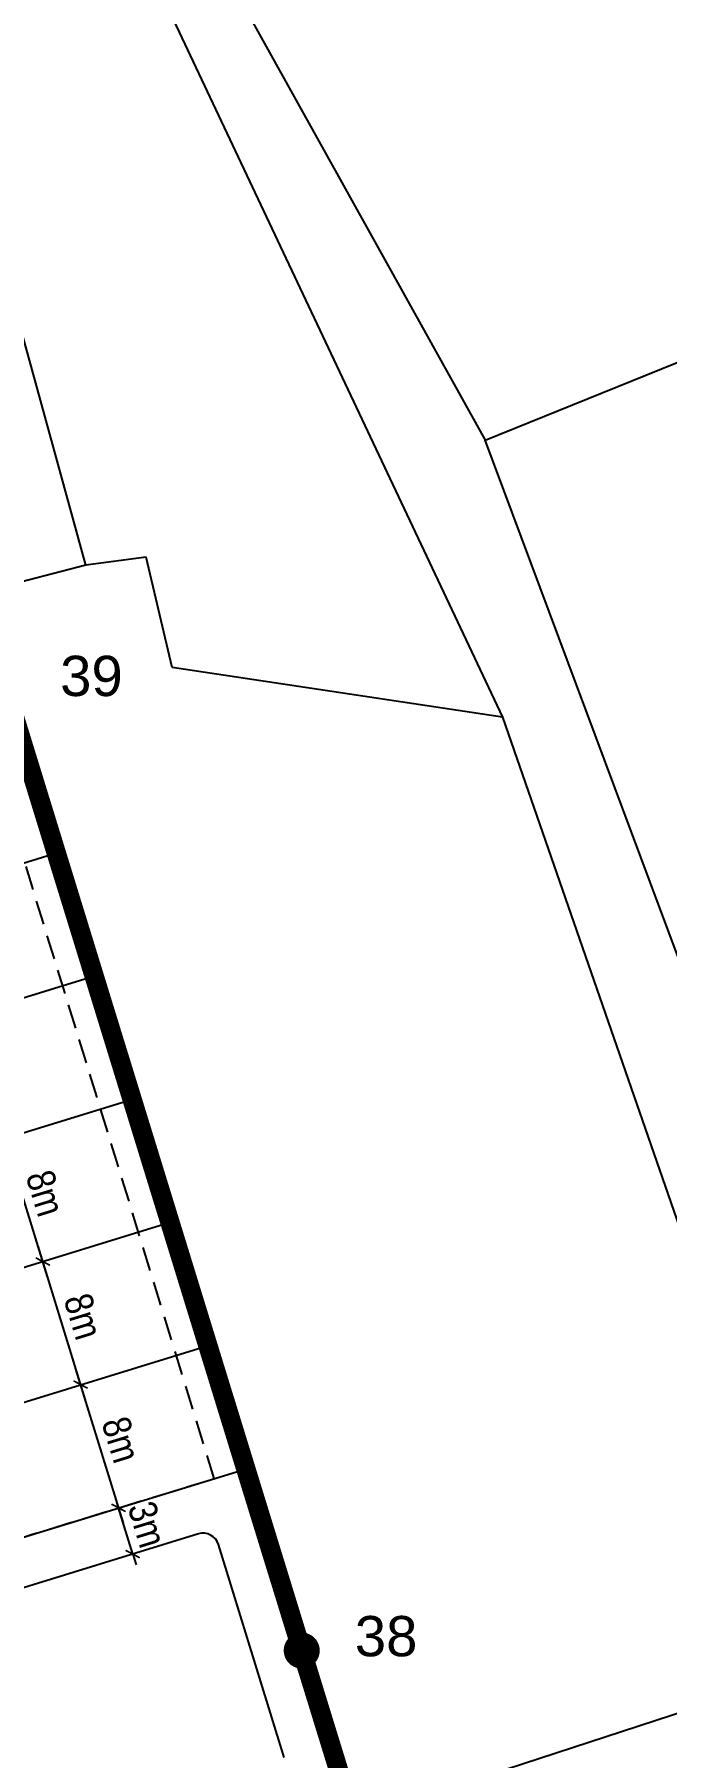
# Model space of a CAD drawing. Extents: x 597165 to 598689, y 1181586 to 1183364.
# Drawn here: x 598262.4 to 598301.6, y 1182293 to 1182399.9 of the extents above; entities that cross this region are included whole.
import ezdxf

# ---------------------------------------------------------------- set-up
doc = ezdxf.new("R2010")
doc.units = 0
doc.header["$MEASUREMENT"] = 0
doc.linetypes.add('DASHED', pattern=[0.75, 0.5, -0.25])
doc.linetypes.add('LOGIOI', pattern=[4, 3, -1])
doc.layers.get('0').update_dxf_attribs({"linetype": 'CONTINUOUS'})
doc.layers.get('DEFPOINTS').update_dxf_attribs({"color": 8, "linetype": 'CONTINUOUS'})
for name, color, linetype in [('CGXD', 3, 'CONTINUOUS'), ('DIM-T', 7, 'CONTINUOUS'), ('MOCRANH', 7, 'CONTINUOUS'), ('NEN-HT', 8, 'CONTINUOUS'), ('NET-LENGOAI', 4, 'CONTINUOUS'), ('NET-LETRONG', 5, 'CONTINUOUS'), ('NET-PLO', 2, 'CONTINUOUS'), ('RANH_QUY_HOACH', 7, 'LOGIOI'), ('RANHGIAODAT', 150, 'LOGIOI')]:
    doc.layers.add(name, color=color, linetype=linetype)
doc.styles.add('VHEL-C-R', font='VHELVCN.TTF')
doc.styles.add('VHELVEB', font='VHELVEB.TTF')
doc.dimstyles.new('TL1000', dxfattribs={"dimscale": 0, "dimtxt": 2, "dimasz": 0.7, "dimexe": 1, "dimexo": 1, "dimgap": 0.5, "dimtad": 1, "dimdec": 1, "dimzin": 12, "dimtxsty": 'VHEL-C-R', "dimblk1": 'ARCHTICK', "dimblk2": 'ARCHTICK', "dimsah": 1, "dimcen": -0.09, "dimdle": 1, "dimclrd": 256, "dimclre": 256, "dimclrt": 256, "dimazin": 3, "dimtfac": 0.005, "dimtdec": 1, "dimtix": 1, "dimtmove": 0, "dimatfit": 3, "dimtolj": 1, "dimtzin": 0})

# ---------------------------------------------------------------- blocks, each defined once
blk = doc.blocks.new('_ARCHTICK')
at = {"color": 0, "linetype": 'BYBLOCK', "const_width": 0.15}
blk.add_lwpolyline([(-0.5, -0.5), (0.5, 0.5)], dxfattribs=at)
blk = doc.blocks.new('*D1473')
at = {"linetype": 'BYBLOCK'}
for p, q in [((598267.57, 1182308.46), (598267.37, 1182309.13)), ((598268.45, 1182305.59), (598267.57, 1182308.46)), ((598268.45, 1182305.59), (598268.66, 1182304.92))]:
    blk.add_line(p, q, dxfattribs=at)
at = {"layer": 'DEFPOINTS', "color": 0, "linetype": 'BYBLOCK'}
for p in [(598267.57, 1182308.46), (598267.57, 1182308.46), (598268.45, 1182305.59)]:
    blk.add_point(p, dxfattribs=at)
at = {"linetype": 'BYBLOCK', "xscale": 0.7, "yscale": 0.7, "zscale": 0.7}
for p, rotation in [((598267.57, 1182308.46), 287.0778396110323), ((598268.45, 1182305.59), 107.0778396110324)]:
    blk.add_blockref('_ARCHTICK', p, dxfattribs=dict(at, rotation=rotation))
at = {"linetype": 'BYBLOCK', "insert": (598269.35, 1182307.43), "char_height": 1.75, "attachment_point": 5, "rotation": 287.0778, "style": 'VHEL-C-R'}
blk.add_mtext('\\A1;3m', dxfattribs=at)
blk = doc.blocks.new('*D1472')
at = {"linetype": 'BYBLOCK'}
blk.add_line((598267.87, 1182307.5), (598264.93, 1182317.06), dxfattribs=at)
at = {"layer": 'DEFPOINTS', "color": 0, "linetype": 'BYBLOCK'}
for p in [(598265.22, 1182316.11), (598265.22, 1182316.11), (598267.57, 1182308.46)]:
    blk.add_point(p, dxfattribs=at)
at = {"linetype": 'BYBLOCK', "xscale": 0.7, "yscale": 0.7, "zscale": 0.7}
for p, rotation in [((598265.22, 1182316.11), 107.0778396110324), ((598267.57, 1182308.46), 287.0778396110323)]:
    blk.add_blockref('_ARCHTICK', p, dxfattribs=dict(at, rotation=rotation))
at = {"linetype": 'BYBLOCK', "insert": (598267.73, 1182312.69), "char_height": 1.75, "attachment_point": 5, "rotation": 287.0778, "style": 'VHEL-C-R'}
blk.add_mtext('\\A1;8m', dxfattribs=at)
blk = doc.blocks.new('*D1471')
at = {"linetype": 'BYBLOCK'}
blk.add_line((598265.52, 1182315.15), (598262.58, 1182324.71), dxfattribs=at)
at = {"layer": 'DEFPOINTS', "color": 0, "linetype": 'BYBLOCK'}
for p in [(598262.87, 1182323.75), (598262.87, 1182323.75), (598265.22, 1182316.11)]:
    blk.add_point(p, dxfattribs=at)
at = {"linetype": 'BYBLOCK', "xscale": 0.7, "yscale": 0.7, "zscale": 0.7}
for p, rotation in [((598262.87, 1182323.75), 107.0778396110324), ((598265.22, 1182316.11), 287.0778396110323)]:
    blk.add_blockref('_ARCHTICK', p, dxfattribs=dict(at, rotation=rotation))
at = {"linetype": 'BYBLOCK', "insert": (598265.38, 1182320.34), "char_height": 1.75, "attachment_point": 5, "rotation": 287.0778, "style": 'VHEL-C-R'}
blk.add_mtext('\\A1;8m', dxfattribs=at)
blk = doc.blocks.new('*D1470')
at = {"linetype": 'BYBLOCK'}
blk.add_line((598263.17, 1182322.8), (598260.23, 1182332.36), dxfattribs=at)
at = {"layer": 'DEFPOINTS', "color": 0, "linetype": 'BYBLOCK'}
for p in [(598260.53, 1182331.4), (598260.53, 1182331.4), (598262.87, 1182323.75)]:
    blk.add_point(p, dxfattribs=at)
at = {"linetype": 'BYBLOCK', "xscale": 0.7, "yscale": 0.7, "zscale": 0.7}
for p, rotation in [((598260.53, 1182331.4), 107.0778396110324), ((598262.87, 1182323.75), 287.0778396110323)]:
    blk.add_blockref('_ARCHTICK', p, dxfattribs=dict(at, rotation=rotation))
at = {"linetype": 'BYBLOCK', "insert": (598263.03, 1182327.99), "char_height": 1.75, "attachment_point": 5, "rotation": 287.0778, "style": 'VHEL-C-R'}
blk.add_mtext('\\A1;8m', dxfattribs=at)

msp = doc.modelspace()

# ---------------------------------------------------------------- linework, layer by layer
at = {"layer": 'CGXD', "linetype": 'DASHED', "ltscale": 3}
msp.add_lwpolyline([(598226.5159, 1182463.2262), (598212.1773, 1182458.8212), (598258.5772, 1182307.7879), (598261.0764, 1182306.4635), (598273.5032, 1182310.2812)], close=True, dxfattribs=at)
at = {"layer": 'MOCRANH'}
msp.add_lwpolyline([(597340.2111, 1182461.6352), (597341.3721, 1182437.3595), (597345.3594, 1182366.2568), (597347.4489, 1182325.7368), (597346.6708, 1182267.2097), (597396.7196, 1181936.6184), (597442.3642, 1181957.8696), (597465.633, 1181971.3486), (597501.0995, 1181986.0417), (597656.5869, 1182038.5657), (597738.2962, 1182063.5406), (597807.4868, 1182085.32), (597867.7896, 1182104.3029), (597882.6286, 1182108.9741), (597915.464, 1182119.3104), (597990.1043, 1182142.8066), (598023.5178, 1182153.3249), (598090.3046, 1182174.3489), (598179.3376, 1182202.3758), (598297.3967, 1182239.54), (598213.8261, 1182511.342)], dxfattribs=at)
msp.add_lwpolyline([(597340.2111, 1182461.6352), (597341.3721, 1182437.3595), (597345.3594, 1182366.2568), (597347.4489, 1182325.7368), (597346.6708, 1182267.2097), (597396.7196, 1181936.6184), (597442.3642, 1181957.8696), (597465.633, 1181971.3486), (597501.0995, 1181986.0417), (597656.5869, 1182038.5657), (597738.2962, 1182063.5406), (597807.4868, 1182085.32), (597867.7896, 1182104.3029), (597882.6286, 1182108.9741), (597915.464, 1182119.3104), (597990.1043, 1182142.8066), (598023.5178, 1182153.3249), (598090.3046, 1182174.3489), (598179.3376, 1182202.3758), (598297.3967, 1182239.54), (598213.8261, 1182511.342)], dxfattribs=at)
at = {"layer": 'MOCRANH', "const_width": 1.1169}
msp.add_lwpolyline([(598278.3711, 1182299.6018, 1), (598279.488, 1182299.6018, 1)], format="xyb", close=True, dxfattribs=at)
at = {"layer": 'NEN-HT', "linetype": 'CONTINUOUS'}
for p, q in [((598272.6, 1182406.61), (598290.3, 1182374.73)), ((598269.56, 1182403.81), (598291.37, 1182357.54)), ((598265.53, 1182366.98), (598256.83, 1182398.67)), ((598290.3, 1182374.73), (598346.17, 1182397.36)), ((598330.29, 1182267.46), (598290.3, 1182374.73)), ((598265.53, 1182366.98), (598251.73, 1182363.37)), ((598269.28, 1182367.48), (598265.53, 1182366.98)), ((598270.9, 1182360.63), (598269.28, 1182367.48)), ((598291.37, 1182357.54), (598270.9, 1182360.63)), ((598291.37, 1182357.54), (598311.72, 1182298.82)), ((598263.35, 1182283.01), (598311.72, 1182298.82))]:
    msp.add_line(p, q, dxfattribs=at)
at = {"layer": 'NET-LENGOAI', "ltscale": 20}
for p, q in [((598272.5193, 1182306.8405), (598260.0456, 1182303.0084)), ((598277.833, 1182292.9605), (598273.7688, 1182306.1785))]:
    msp.add_line(p, q, dxfattribs=at)
msp.add_arc((598272.813, 1182305.8846), 1, 17.091032, 107.07784, dxfattribs=at)
at = {"layer": 'NET-LETRONG'}
msp.add_line((598261.0764, 1182306.4635), (598275.415, 1182310.8685), dxfattribs=at)
at = {"layer": 'NET-PLO'}
for p, q in [((598244.55, 1182343.2314), (598263.6682, 1182349.1048)), ((598246.8994, 1182335.5841), (598266.0175, 1182341.4575)), ((598249.2488, 1182327.9369), (598268.3669, 1182333.8103)), ((598251.5981, 1182320.2896), (598270.7163, 1182326.163)), ((598253.9475, 1182312.6424), (598273.0656, 1182318.5158))]:
    msp.add_line(p, q, dxfattribs=at)
at = {"layer": 'RANH_QUY_HOACH', "color": 1, "linetype": 'DASHED', "ltscale": 20, "const_width": 1.2, "flags": 128}
msp.add_lwpolyline([(598213.8261, 1182511.342), (598335.1729, 1182835.3919), (598344.6661, 1182860.743), (597547.8605, 1183222.9796), (597536.9709, 1183198.2708), (597494.1637, 1183101.1393), (597439.7212, 1182974.4588), (597407.6696, 1182885.2338), (597394.7271, 1182848.3776), (597374.3757, 1182758.7003), (597340.8217, 1182551.4599), (597340.2111, 1182461.6352), (597341.3721, 1182437.3595), (597345.3594, 1182366.2568), (597347.4489, 1182325.7368), (597346.6708, 1182267.2097), (597396.7196, 1181936.6184), (597442.3642, 1181957.8696), (597465.633, 1181971.3486), (597501.0995, 1181986.0417), (597656.5869, 1182038.5657), (597738.2962, 1182063.5406), (597807.4868, 1182085.32), (597867.7896, 1182104.3029), (597882.6286, 1182108.9741), (597915.464, 1182119.3104), (597990.1043, 1182142.8066), (598023.5178, 1182153.3249), (598090.3046, 1182174.3489), (598179.3376, 1182202.3758), (598297.3967, 1182239.54)], close=True, dxfattribs=at)
at = {"layer": 'RANH_QUY_HOACH', "color": 1, "linetype": 'CONTINUOUS', "ltscale": 20, "flags": 128}
msp.add_lwpolyline([(597340.2111, 1182461.6352), (597341.3721, 1182437.3595), (597345.3594, 1182366.2568), (597347.4489, 1182325.7368), (597346.6708, 1182267.2097), (597396.7196, 1181936.6184), (597442.3642, 1181957.8696), (597465.633, 1181971.3486), (597501.0995, 1181986.0417), (597656.5869, 1182038.5657), (597738.2962, 1182063.5406), (597807.4868, 1182085.32), (597867.7896, 1182104.3029), (597882.6286, 1182108.9741), (597915.464, 1182119.3104), (597990.1043, 1182142.8066), (598023.5178, 1182153.3249), (598090.3046, 1182174.3489), (598179.3376, 1182202.3758), (598297.3967, 1182239.54), (598213.8261, 1182511.342)], dxfattribs=at)
at = {"layer": 'RANHGIAODAT', "color": 160, "linetype": 'CONTINUOUS', "ltscale": 2.5}
msp.add_lwpolyline([(597340.2111, 1182461.6352), (597341.3721, 1182437.3595), (597345.3594, 1182366.2568), (597347.4489, 1182325.7368), (597346.6708, 1182267.2097), (597346.6708, 1182267.2097), (597346.6708, 1182267.2097), (597394.7823, 1181949.4153), (597394.7823, 1181949.4153), (597440.9258, 1181970.8988), (597463.8711, 1181984.3234), (597499.4807, 1181998.9912), (597654.8941, 1182051.4902), (597736.5872, 1182076.4601), (597805.7842, 1182098.2415), (597866.087, 1182117.2244), (597880.926, 1182121.8956), (597913.7615, 1182132.2319), (597988.4017, 1182155.7281), (598021.8152, 1182166.2465), (598088.6021, 1182187.2704), (598177.635, 1182215.2974), (598293.6241, 1182251.8099), (598213.8261, 1182511.342)], dxfattribs=at)

# ---------------------------------------------------------------- texts
at = {"layer": 'MOCRANH', "color": 1, "style": 'VHELVEB'}
for tag, p in [('39', (598263.946, 1182358.8535)), ('38', (598282.2195, 1182299.2462))]:
    msp.add_attdef(tag, p, 'Truï beton', height=2.5, dxfattribs=at)

# ---------------------------------------------------------------- dimensions: what is measured, and where the dimension line sits
at = {"layer": 'DIM-T', "color": 1}
for base, p1, p2, picture, middle in [((598260.5252, 1182331.4012), (598262.8746, 1182323.7539), (598260.5252, 1182331.4012), '*D1470', (598263.0321, 1182327.9868)), ((598262.8746, 1182323.7539), (598265.224, 1182316.1067), (598262.8746, 1182323.7539), '*D1471', (598265.3815, 1182320.3396)), ((598265.224, 1182316.1067), (598267.5733, 1182308.4594), (598265.224, 1182316.1067), '*D1472', (598267.7309, 1182312.6923))]:
    dim = msp.add_linear_dim(base=base, p1=p1, p2=p2, angle=287.07784, dimstyle='TL1000', override={"dimscale": 1, "dimtxt": 1.75, "dimdsep": 46, "dimpost": 'm'}, dxfattribs=at)
    dim.commit()
    dim.dimension.update_dxf_attribs({"geometry": picture, "text_midpoint": middle})
dim = msp.add_aligned_dim(p1=(598268.4543, 1182305.5917), p2=(598267.5733, 1182308.4594), distance=0, dimstyle='TL1000', override={"dimscale": 1, "dimtxt": 1.75, "dimdsep": 46, "dimpost": 'm'}, dxfattribs=at)
dim.commit()
dim.dimension.update_dxf_attribs({"geometry": '*D1473', "text_midpoint": (598269.3461, 1182307.4349)})

doc.saveas('drawing.dxf')
